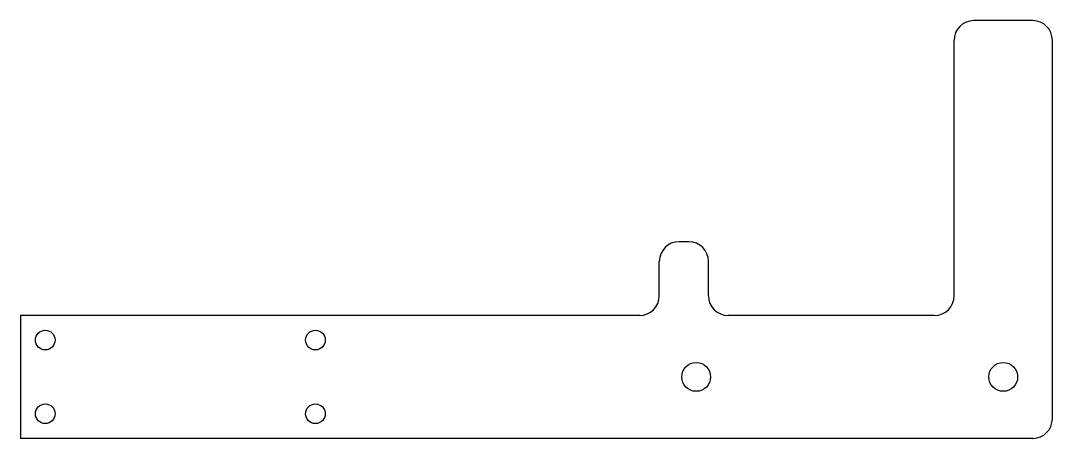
# Model space of a CAD drawing. Extents: x -105 to 105, y -12 to 73.
import ezdxf

# ---------------------------------------------------------------- set-up
doc = ezdxf.new("R2010")
doc.units = 0
doc.header["$MEASUREMENT"] = 0
doc.layers.add('VISIBLE', color=7, linetype='CONTINUOUS')

msp = doc.modelspace()

# ---------------------------------------------------------------- linework, layer by layer
at = {"layer": 'VISIBLE'}
for p, q in [((101, 72.5), (89, 72.5)), ((85, 16.5), (85, 68.5)), ((105, -8.5), (105, 68.5)), ((31, 27.5), (29, 27.5)), ((25, 16.5), (25, 23.5)), ((35, 16.5), (35, 23.5)), ((21, 12.5), (-105, 12.5)), ((-105, 12.5), (-105, -12.5)), ((81, 12.5), (39, 12.5)), ((101, -12.5), (-105, -12.5))]:
    msp.add_line(p, q, dxfattribs=at)
for centre, radius in [((-100, 7.5), 2), ((-45, 7.5), 2), ((32.5, 0), 2.93), ((95, 0), 2.93), ((-100, -7.5), 2), ((-45, -7.5), 2)]:
    msp.add_circle(centre, radius, dxfattribs=at)
for centre, start, end in [((89, 68.5), 90, 180), ((101, 68.5), 0, 90), ((29, 23.5), 90, 180), ((31, 23.5), 0, 90), ((21, 16.5), 270, 0), ((39, 16.5), 180, 270), ((81, 16.5), 270, 0), ((101, -8.5), 270, 0)]:
    msp.add_arc(centre, 4, start, end, dxfattribs=at)

doc.saveas('drawing.dxf')
